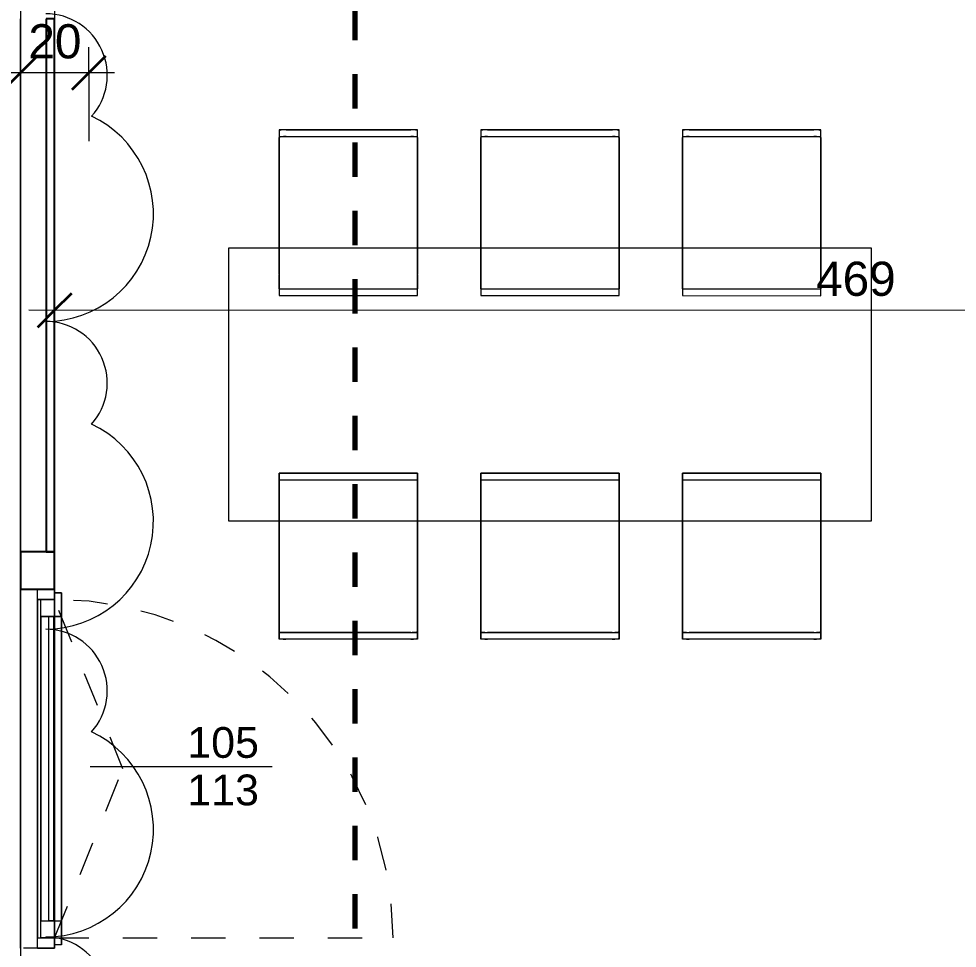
# Model space of a CAD drawing. Header units: metres. Extents: x -67.4 to -27.2, y 43.9 to 89.6.
# Drawn here: x -51.953 to -49.207, y 64.819 to 67.539 of the extents above; entities that cross this region are included whole.
import ezdxf

# ---------------------------------------------------------------- set-up
doc = ezdxf.new("R2010")
doc.units = ezdxf.units.M
doc.linetypes.add('Achse', pattern=[0.009, 0.005, -0.002, 0, -0.002])
doc.linetypes.add('Verdeckt', pattern=[0.003, 0.002, -0.001])
for name, color, linetype, lineweight in [('A-GLAZ-IDEN_', 152, 'Continuous', 9), ('A_Bemassung-50_', 4, 'Continuous', 9), ('A_Bemassung_', 4, 'Continuous', 9), ('A_Decken', 8, 'Continuous', 13), ('A_Fenster', 7, 'Continuous', 13), ('A_Moebel', 6, 'Continuous', 13), ('A_Raeume_', 7, 'Continuous', 5), ('A_Waende', 7, 'Continuous', 13), ('G-ANNO-REVC_', 71, 'Continuous', 9), ('G-ANNO-SYMB_', 111, 'Continuous', 9)]:
    doc.layers.add(name, color=color, linetype=linetype, lineweight=lineweight)
doc.styles.add('Arial_2', font='arial.ttf', dxfattribs={"height": 0.09})
doc.styles.add('Arial_5', font='arial.ttf', dxfattribs={"height": 0.1})
doc.dimstyles.new('WGA-Bemaßung_5', dxfattribs={"dimscale": 0.3048, "dimtxt": 0.102026, "dimasz": 0.328084, "dimexe": 0.246063, "dimexo": 0.0625, "dimgap": 0.04101, "dimtad": 1, "dimdec": 1, "dimlfac": 100, "dimrnd": 0.5, "dimdsep": 46, "dimtxsty": 'Arial_5', "dimblk1": 'OBLIQUE', "dimblk2": 'OBLIQUE', "dimsah": 1, "dimcen": 0.09, "dimdle": 0.246063, "dimazin": 2, "dimtfac": 1, "dimtdec": 4, "dimtix": 1, "dimtmove": 0, "dimatfit": 3, "dimfxl": 0.656168, "dimfxlon": 1, "dimtvp": 1, "dimtolj": 1, "dimtzin": 0, "dimarcsym": 2})

# ---------------------------------------------------------------- blocks, each defined once
blk = doc.blocks.new('Moeb_Esstisch_rechteckig_bear - 188 x 80-5339302-263_PP_03DG_BT2')
at = {"layer": 'A_Moebel', "color": 8}
for p, q in [((-1.4191, 0.7452), (-1.4391, 0.7452)), ((-1.4391, 0.7452), (-1.4391, 0.7423)), ((-1.4191, 0.7452), (-1.4391, 0.7452)), ((-1.4391, 0.7452), (-1.4391, 0.7423)), ((-1.4391, 0.7423), (-1.4391, 0.4)), ((-1.4391, 0.7423), (-1.4391, 0.7225)), ((-1.4391, 0.7423), (-1.4391, 0.6914)), ((-1.4391, 0.7423), (-1.4391, 0.4)), ((-1.4391, 0.7423), (-1.4391, 0.7225)), ((-1.4391, 0.7423), (-1.4391, 0.6914)), ((-1.0541, 0.7452), (-1.4191, 0.7452)), ((-1.4191, 0.7452), (-1.0541, 0.7452)), ((-1.0541, 0.7452), (-1.4191, 0.7452)), ((-1.4191, 0.7452), (-1.0541, 0.7452)), ((-1.0341, 0.7452), (-1.0541, 0.7452)), ((-1.0341, 0.7452), (-1.0541, 0.7452)), ((-1.0341, 0.7423), (-1.0341, 0.7452)), ((-1.0341, 0.7423), (-1.0341, 0.7452)), ((-1.0341, 0.4), (-1.0341, 0.7423)), ((-1.0341, 0.7225), (-1.0341, 0.7423)), ((-1.0341, 0.6914), (-1.0341, 0.7423)), ((-1.0341, 0.4), (-1.0341, 0.7423)), ((-1.0341, 0.7225), (-1.0341, 0.7423)), ((-1.0341, 0.6914), (-1.0341, 0.7423)), ((-0.8291, 0.7452), (-0.8491, 0.7452)), ((-0.8491, 0.7452), (-0.8491, 0.7423)), ((-0.8491, 0.7423), (-0.8491, 0.4)), ((-0.8491, 0.7423), (-0.8491, 0.7225)), ((-0.8491, 0.7423), (-0.8491, 0.6914)), ((-0.4641, 0.7452), (-0.8291, 0.7452)), ((-0.8291, 0.7452), (-0.4641, 0.7452)), ((-0.4441, 0.7452), (-0.4641, 0.7452)), ((-0.4441, 0.7423), (-0.4441, 0.7452)), ((-0.4441, 0.4), (-0.4441, 0.7423)), ((-0.4441, 0.7225), (-0.4441, 0.7423)), ((-0.4441, 0.6914), (-0.4441, 0.7423)), ((-0.2391, 0.7452), (-0.2591, 0.7452)), ((-0.2591, 0.7452), (-0.2591, 0.7423)), ((-0.2391, 0.7452), (-0.2591, 0.7452)), ((-0.2591, 0.7452), (-0.2591, 0.7423)), ((-0.2591, 0.7423), (-0.2591, 0.4)), ((-0.2591, 0.7423), (-0.2591, 0.7225)), ((-0.2591, 0.7423), (-0.2591, 0.6914)), ((-0.2591, 0.7423), (-0.2591, 0.4)), ((-0.2591, 0.7423), (-0.2591, 0.7225)), ((-0.2591, 0.7423), (-0.2591, 0.6914)), ((0.1259, 0.7452), (-0.2391, 0.7452)), ((-0.2391, 0.7452), (0.1259, 0.7452)), ((0.1259, 0.7452), (-0.2391, 0.7452)), ((-0.2391, 0.7452), (0.1259, 0.7452)), ((0.1459, 0.7452), (0.1259, 0.7452)), ((0.1459, 0.7452), (0.1259, 0.7452)), ((0.1459, 0.7423), (0.1459, 0.7452)), ((0.1459, 0.7423), (0.1459, 0.7452)), ((0.1459, 0.4), (0.1459, 0.7423)), ((0.1459, 0.7225), (0.1459, 0.7423)), ((0.1459, 0.6914), (0.1459, 0.7423)), ((0.1459, 0.4), (0.1459, 0.7423)), ((0.1459, 0.7225), (0.1459, 0.7423)), ((0.1459, 0.6914), (0.1459, 0.7423)), ((-1.4391, 0.7255), (-1.4385, 0.7255)), ((-1.4391, 0.7255), (-1.4385, 0.7255)), ((-1.4391, 0.6716), (-1.4391, 0.7225)), ((-1.4391, 0.6716), (-1.4391, 0.7225)), ((-1.4384, 0.7255), (-1.4365, 0.7255)), ((-1.4384, 0.7255), (-1.4365, 0.7255)), ((-1.4364, 0.7255), (-1.4334, 0.7255)), ((-1.4364, 0.7255), (-1.4334, 0.7255)), ((-1.4332, 0.7255), (-1.4291, 0.7255)), ((-1.4332, 0.7255), (-1.4291, 0.7255)), ((-1.4291, 0.7255), (-1.4243, 0.7255)), ((-1.4291, 0.7255), (-1.4243, 0.7255)), ((-1.4242, 0.7255), (-1.4191, 0.7255)), ((-1.4242, 0.7255), (-1.4191, 0.7255)), ((-1.4191, 0.7255), (-1.0541, 0.7255)), ((-1.4191, 0.7255), (-1.0541, 0.7255)), ((-1.4191, 0.7255), (-1.0541, 0.7255)), ((-1.4191, 0.7255), (-1.0541, 0.7255)), ((-1.0541, 0.7255), (-1.0489, 0.7255)), ((-1.0541, 0.7255), (-1.0489, 0.7255)), ((-1.0489, 0.7255), (-1.0442, 0.7255)), ((-1.0489, 0.7255), (-1.0442, 0.7255)), ((-1.0441, 0.7255), (-1.0401, 0.7255)), ((-1.0441, 0.7255), (-1.0401, 0.7255)), ((-1.0399, 0.7255), (-1.037, 0.7255)), ((-1.0399, 0.7255), (-1.037, 0.7255)), ((-1.0367, 0.7255), (-1.035, 0.7255)), ((-1.0367, 0.7255), (-1.035, 0.7255)), ((-1.0347, 0.7255), (-1.0342, 0.7255)), ((-1.0347, 0.7255), (-1.0342, 0.7255)), ((-1.0341, 0.7225), (-1.0341, 0.6716)), ((-1.0341, 0.7225), (-1.0341, 0.6716)), ((-0.8491, 0.7255), (-0.8485, 0.7255)), ((-0.8491, 0.6716), (-0.8491, 0.7225)), ((-0.8484, 0.7255), (-0.8465, 0.7255)), ((-0.8464, 0.7255), (-0.8434, 0.7255)), ((-0.8432, 0.7255), (-0.8391, 0.7255)), ((-0.8391, 0.7255), (-0.8343, 0.7255)), ((-0.8342, 0.7255), (-0.8291, 0.7255)), ((-0.8291, 0.7255), (-0.4641, 0.7255)), ((-0.8291, 0.7255), (-0.4641, 0.7255)), ((-0.4641, 0.7255), (-0.4589, 0.7255)), ((-0.4589, 0.7255), (-0.4542, 0.7255)), ((-0.4541, 0.7255), (-0.4501, 0.7255)), ((-0.4499, 0.7255), (-0.447, 0.7255)), ((-0.4467, 0.7255), (-0.445, 0.7255)), ((-0.4447, 0.7255), (-0.4442, 0.7255)), ((-0.4441, 0.7225), (-0.4441, 0.6716)), ((-0.2591, 0.7255), (-0.2585, 0.7255)), ((-0.2591, 0.7255), (-0.2585, 0.7255)), ((-0.2591, 0.6716), (-0.2591, 0.7225)), ((-0.2591, 0.6716), (-0.2591, 0.7225)), ((-0.2584, 0.7255), (-0.2565, 0.7255)), ((-0.2584, 0.7255), (-0.2565, 0.7255)), ((-0.2564, 0.7255), (-0.2534, 0.7255)), ((-0.2564, 0.7255), (-0.2534, 0.7255)), ((-0.2532, 0.7255), (-0.2491, 0.7255)), ((-0.2532, 0.7255), (-0.2491, 0.7255)), ((-0.2491, 0.7255), (-0.2443, 0.7255)), ((-0.2491, 0.7255), (-0.2443, 0.7255)), ((-0.2442, 0.7255), (-0.2391, 0.7255)), ((-0.2442, 0.7255), (-0.2391, 0.7255)), ((-0.2391, 0.7255), (0.1259, 0.7255)), ((-0.2391, 0.7255), (0.1259, 0.7255)), ((-0.2391, 0.7255), (0.1259, 0.7255)), ((-0.2391, 0.7255), (0.1259, 0.7255)), ((0.1259, 0.7255), (0.1311, 0.7255)), ((0.1259, 0.7255), (0.1311, 0.7255)), ((0.1311, 0.7255), (0.1358, 0.7255)), ((0.1311, 0.7255), (0.1358, 0.7255)), ((0.1359, 0.7255), (0.1399, 0.7255)), ((0.1359, 0.7255), (0.1399, 0.7255)), ((0.1401, 0.7255), (0.143, 0.7255)), ((0.1401, 0.7255), (0.143, 0.7255)), ((0.1433, 0.7255), (0.145, 0.7255)), ((0.1433, 0.7255), (0.145, 0.7255)), ((0.1453, 0.7255), (0.1458, 0.7255)), ((0.1453, 0.7255), (0.1458, 0.7255)), ((0.1459, 0.7225), (0.1459, 0.6716)), ((0.1459, 0.7225), (0.1459, 0.6716)), ((-1.4391, 0.6914), (-1.4391, 0.6868)), ((-1.4391, 0.6914), (-1.4391, 0.6868)), ((-1.4391, 0.6868), (-1.4391, 0.6783)), ((-1.4391, 0.6868), (-1.4391, 0.6783)), ((-1.0341, 0.6868), (-1.0341, 0.6914)), ((-1.0341, 0.6868), (-1.0341, 0.6914)), ((-1.0341, 0.6783), (-1.0341, 0.6868)), ((-1.0341, 0.6783), (-1.0341, 0.6868)), ((-0.8491, 0.6914), (-0.8491, 0.6181)), ((-0.4441, 0.6181), (-0.4441, 0.6914)), ((-0.2591, 0.6914), (-0.2591, 0.6868)), ((-0.2591, 0.6914), (-0.2591, 0.6868)), ((-0.2591, 0.6868), (-0.2591, 0.6783)), ((-0.2591, 0.6868), (-0.2591, 0.6783)), ((0.1459, 0.6868), (0.1459, 0.6914)), ((0.1459, 0.6868), (0.1459, 0.6914)), ((0.1459, 0.6783), (0.1459, 0.6868)), ((0.1459, 0.6783), (0.1459, 0.6868)), ((-1.4391, 0.6783), (-1.4391, 0.6663)), ((-1.4391, 0.6783), (-1.4391, 0.6663)), ((-1.4391, 0.6193), (-1.4391, 0.6716)), ((-1.4391, 0.6193), (-1.4391, 0.6716)), ((-1.4391, 0.6663), (-1.4391, 0.6517)), ((-1.4391, 0.6663), (-1.4391, 0.6517)), ((-1.0341, 0.6663), (-1.0341, 0.6783)), ((-1.0341, 0.6663), (-1.0341, 0.6783)), ((-1.0341, 0.6716), (-1.0341, 0.6193)), ((-1.0341, 0.6716), (-1.0341, 0.6193)), ((-1.0341, 0.6517), (-1.0341, 0.6663)), ((-1.0341, 0.6517), (-1.0341, 0.6663)), ((-0.8491, 0.6193), (-0.8491, 0.6716)), ((-0.4441, 0.6716), (-0.4441, 0.6193)), ((-0.2591, 0.6783), (-0.2591, 0.6663)), ((-0.2591, 0.6783), (-0.2591, 0.6663)), ((-0.2591, 0.6193), (-0.2591, 0.6716)), ((-0.2591, 0.6193), (-0.2591, 0.6716)), ((-0.2591, 0.6663), (-0.2591, 0.6517)), ((-0.2591, 0.6663), (-0.2591, 0.6517)), ((0.1459, 0.6663), (0.1459, 0.6783)), ((0.1459, 0.6663), (0.1459, 0.6783)), ((0.1459, 0.6716), (0.1459, 0.6193)), ((0.1459, 0.6716), (0.1459, 0.6193)), ((0.1459, 0.6517), (0.1459, 0.6663)), ((0.1459, 0.6517), (0.1459, 0.6663)), ((-1.4391, 0.6517), (-1.4391, 0.6353)), ((-1.4391, 0.6517), (-1.4391, 0.6353)), ((-1.4391, 0.6353), (-1.4391, 0.6181)), ((-1.4391, 0.6353), (-1.4391, 0.6181)), ((-1.0341, 0.6353), (-1.0341, 0.6517)), ((-1.0341, 0.6353), (-1.0341, 0.6517)), ((-1.0341, 0.6181), (-1.0341, 0.6353)), ((-1.0341, 0.6181), (-1.0341, 0.6353)), ((-0.2591, 0.6517), (-0.2591, 0.6353)), ((-0.2591, 0.6517), (-0.2591, 0.6353)), ((-0.2591, 0.6353), (-0.2591, 0.6181)), ((-0.2591, 0.6353), (-0.2591, 0.6181)), ((0.1459, 0.6353), (0.1459, 0.6517)), ((0.1459, 0.6353), (0.1459, 0.6517)), ((0.1459, 0.6181), (0.1459, 0.6353)), ((0.1459, 0.6181), (0.1459, 0.6353)), ((-1.4391, 0.4), (-1.4391, 0.6193)), ((-1.4391, 0.4), (-1.4391, 0.6193)), ((-1.4391, 0.6181), (-1.4391, 0.4)), ((-1.4391, 0.6181), (-1.4391, 0.4)), ((-1.0341, 0.6193), (-1.0341, 0.4)), ((-1.0341, 0.6193), (-1.0341, 0.4)), ((-1.0341, 0.4), (-1.0341, 0.6181)), ((-1.0341, 0.4), (-1.0341, 0.6181)), ((-0.8491, 0.4), (-0.8491, 0.6193)), ((-0.8491, 0.6181), (-0.8491, 0.4)), ((-0.4441, 0.6193), (-0.4441, 0.4)), ((-0.4441, 0.4), (-0.4441, 0.6181)), ((-0.2591, 0.4), (-0.2591, 0.6193)), ((-0.2591, 0.4), (-0.2591, 0.6193)), ((-0.2591, 0.6181), (-0.2591, 0.4)), ((-0.2591, 0.6181), (-0.2591, 0.4)), ((0.1459, 0.6193), (0.1459, 0.4)), ((0.1459, 0.6193), (0.1459, 0.4)), ((0.1459, 0.4), (0.1459, 0.6181)), ((0.1459, 0.4), (0.1459, 0.6181)), ((-1.5866, 0.4), (0.2934, 0.4)), ((-1.5866, -0.4), (-1.5866, 0.4)), ((-1.5866, 0.4), (0.2934, 0.4)), ((-1.5866, -0.4), (-1.5866, 0.4)), ((-1.4391, 0.4), (-1.4391, 0.2599)), ((-1.4391, 0.4), (-1.4391, 0.3221)), ((-1.4391, 0.3232), (-1.4391, 0.4)), ((-1.4391, 0.4), (-1.4391, 0.2599)), ((-1.4391, 0.4), (-1.4391, 0.3221)), ((-1.4391, 0.3232), (-1.4391, 0.4)), ((-1.0341, 0.2599), (-1.0341, 0.4)), ((-1.0341, 0.4), (-1.0341, 0.3232)), ((-1.0341, 0.3221), (-1.0341, 0.4)), ((-1.0341, 0.2599), (-1.0341, 0.4)), ((-1.0341, 0.4), (-1.0341, 0.3232)), ((-1.0341, 0.3221), (-1.0341, 0.4)), ((-0.8491, 0.4), (-0.8491, 0.2599)), ((-0.8491, 0.4), (-0.8491, 0.3221)), ((-0.8491, 0.3232), (-0.8491, 0.4)), ((-0.4441, 0.2599), (-0.4441, 0.4)), ((-0.4441, 0.4), (-0.4441, 0.3232)), ((-0.4441, 0.3221), (-0.4441, 0.4)), ((-0.2591, 0.4), (-0.2591, 0.2599)), ((-0.2591, 0.4), (-0.2591, 0.3221)), ((-0.2591, 0.3232), (-0.2591, 0.4)), ((-0.2591, 0.4), (-0.2591, 0.2599)), ((-0.2591, 0.4), (-0.2591, 0.3221)), ((-0.2591, 0.3232), (-0.2591, 0.4)), ((0.1459, 0.2599), (0.1459, 0.4)), ((0.1459, 0.4), (0.1459, 0.3232)), ((0.1459, 0.3221), (0.1459, 0.4)), ((0.1459, 0.2599), (0.1459, 0.4)), ((0.1459, 0.4), (0.1459, 0.3232)), ((0.1459, 0.3221), (0.1459, 0.4)), ((0.2934, 0.4), (0.2934, -0.4)), ((0.2934, 0.4), (0.2934, -0.4)), ((-1.4391, 0.3232), (-1.4391, 0.3076)), ((-1.4391, 0.3232), (-1.4391, 0.3076)), ((-1.4391, 0.3117), (-1.4391, 0.3221)), ((-1.4391, 0.3117), (-1.4391, 0.3221)), ((-1.4391, 0.3018), (-1.4391, 0.3117)), ((-1.4391, 0.2932), (-1.4391, 0.3117)), ((-1.4391, 0.3076), (-1.4391, 0.2928)), ((-1.4391, 0.3076), (-1.4391, 0.2928)), ((-1.0341, 0.3076), (-1.0341, 0.3232)), ((-1.0341, 0.3076), (-1.0341, 0.3232)), ((-1.0341, 0.3221), (-1.0341, 0.3117)), ((-1.0341, 0.3221), (-1.0341, 0.3117)), ((-1.0341, 0.3117), (-1.0341, 0.3018)), ((-1.0341, 0.3117), (-1.0341, 0.2932)), ((-1.0341, 0.2928), (-1.0341, 0.3076)), ((-1.0341, 0.2928), (-1.0341, 0.3076)), ((-0.8491, 0.3232), (-0.8491, 0.3076)), ((-0.8491, 0.3018), (-0.8491, 0.3221)), ((-0.8491, 0.3076), (-0.8491, 0.2928)), ((-0.4441, 0.3076), (-0.4441, 0.3232)), ((-0.4441, 0.3221), (-0.4441, 0.3117)), ((-0.4441, 0.3117), (-0.4441, 0.2932)), ((-0.4441, 0.2928), (-0.4441, 0.3076)), ((-0.2591, 0.3232), (-0.2591, 0.3076)), ((-0.2591, 0.3232), (-0.2591, 0.3076)), ((-0.2591, 0.2932), (-0.2591, 0.3221)), ((-0.2591, 0.2932), (-0.2591, 0.3221)), ((-0.2591, 0.3076), (-0.2591, 0.2928)), ((-0.2591, 0.3076), (-0.2591, 0.2928)), ((0.1459, 0.3076), (0.1459, 0.3232)), ((0.1459, 0.3076), (0.1459, 0.3232)), ((0.1459, 0.3221), (0.1459, 0.3117)), ((0.1459, 0.3221), (0.1459, 0.2932)), ((0.1459, 0.3117), (0.1459, 0.2932)), ((0.1459, 0.2928), (0.1459, 0.3076)), ((0.1459, 0.2928), (0.1459, 0.3076)), ((-1.4391, 0.2932), (-1.4391, 0.3018)), ((-1.4391, 0.2863), (-1.4391, 0.2928)), ((-1.4391, 0.2928), (-1.4391, 0.2799)), ((-1.4391, 0.2798), (-1.4391, 0.2928)), ((-1.4391, 0.2928), (-1.4391, 0.2799)), ((-1.4391, 0.2818), (-1.4391, 0.2863)), ((-1.4391, 0.2798), (-1.4391, 0.2818)), ((-1.4391, 0.2799), (-1.4391, 0.2696)), ((-1.4391, 0.2799), (-1.4391, 0.2696)), ((-1.4391, 0.2798), (-1.4391, 0.2599)), ((-1.4391, 0.2798), (-1.0341, 0.2798)), ((-1.4391, 0.2798), (-1.4391, 0.2599)), ((-1.4391, 0.2798), (-1.0341, 0.2798)), ((-1.0341, 0.3018), (-1.0341, 0.2932)), ((-1.0341, 0.2799), (-1.0341, 0.2928)), ((-1.0341, 0.2928), (-1.0341, 0.2863)), ((-1.0341, 0.2799), (-1.0341, 0.2928)), ((-1.0341, 0.2928), (-1.0341, 0.2863)), ((-1.0341, 0.2863), (-1.0341, 0.2818)), ((-1.0341, 0.2863), (-1.0341, 0.2818)), ((-1.0341, 0.2818), (-1.0341, 0.2798)), ((-1.0341, 0.2818), (-1.0341, 0.2798)), ((-1.0341, 0.2696), (-1.0341, 0.2799)), ((-1.0341, 0.2696), (-1.0341, 0.2799)), ((-1.0341, 0.2599), (-1.0341, 0.2798)), ((-1.0341, 0.2599), (-1.0341, 0.2798)), ((-0.8491, 0.2932), (-0.8491, 0.3018)), ((-0.8491, 0.2863), (-0.8491, 0.2928)), ((-0.8491, 0.2928), (-0.8491, 0.2799)), ((-0.8491, 0.2798), (-0.8491, 0.2863)), ((-0.8491, 0.2799), (-0.8491, 0.2696)), ((-0.8491, 0.2798), (-0.8491, 0.2599)), ((-0.8491, 0.2798), (-0.4441, 0.2798)), ((-0.4441, 0.2799), (-0.4441, 0.2928)), ((-0.4441, 0.2928), (-0.4441, 0.2818)), ((-0.4441, 0.2818), (-0.4441, 0.2798)), ((-0.4441, 0.2696), (-0.4441, 0.2799)), ((-0.4441, 0.2599), (-0.4441, 0.2798)), ((-0.2591, 0.2818), (-0.2591, 0.2928)), ((-0.2591, 0.2928), (-0.2591, 0.2799)), ((-0.2591, 0.2863), (-0.2591, 0.2928)), ((-0.2591, 0.2928), (-0.2591, 0.2799)), ((-0.2591, 0.2818), (-0.2591, 0.2863)), ((-0.2591, 0.2798), (-0.2591, 0.2818)), ((-0.2591, 0.2798), (-0.2591, 0.2818)), ((-0.2591, 0.2799), (-0.2591, 0.2696)), ((-0.2591, 0.2799), (-0.2591, 0.2696)), ((-0.2591, 0.2798), (-0.2591, 0.2599)), ((-0.2591, 0.2798), (0.1459, 0.2798)), ((-0.2591, 0.2798), (-0.2591, 0.2599)), ((-0.2591, 0.2798), (0.1459, 0.2798)), ((0.1459, 0.2799), (0.1459, 0.2928)), ((0.1459, 0.2928), (0.1459, 0.2818)), ((0.1459, 0.2799), (0.1459, 0.2928)), ((0.1459, 0.2928), (0.1459, 0.2798)), ((0.1459, 0.2818), (0.1459, 0.2798)), ((0.1459, 0.2696), (0.1459, 0.2799)), ((0.1459, 0.2696), (0.1459, 0.2799)), ((0.1459, 0.2599), (0.1459, 0.2798)), ((0.1459, 0.2599), (0.1459, 0.2798)), ((-1.4391, 0.2696), (-1.4391, 0.2628)), ((-1.4391, 0.2696), (-1.4391, 0.2628)), ((-1.4391, 0.2628), (-1.4391, 0.2599)), ((-1.4391, 0.2628), (-1.4391, 0.2599)), ((-1.4391, 0.2599), (-1.0341, 0.2599)), ((-1.4391, 0.2599), (-1.0341, 0.2599)), ((-1.4391, 0.2599), (-1.0341, 0.2599)), ((-1.4391, 0.2599), (-1.0341, 0.2599)), ((-1.0341, 0.2628), (-1.0341, 0.2696)), ((-1.0341, 0.2628), (-1.0341, 0.2696)), ((-1.0341, 0.2599), (-1.0341, 0.2628)), ((-1.0341, 0.2599), (-1.0341, 0.2628)), ((-0.8491, 0.2696), (-0.8491, 0.2628)), ((-0.8491, 0.2628), (-0.8491, 0.2599)), ((-0.8491, 0.2599), (-0.4441, 0.2599)), ((-0.8491, 0.2599), (-0.4441, 0.2599)), ((-0.4441, 0.2628), (-0.4441, 0.2696)), ((-0.4441, 0.2599), (-0.4441, 0.2628)), ((-0.2591, 0.2696), (-0.2591, 0.2628)), ((-0.2591, 0.2696), (-0.2591, 0.2628)), ((-0.2591, 0.2628), (-0.2591, 0.2599)), ((-0.2591, 0.2628), (-0.2591, 0.2599)), ((-0.2591, 0.2599), (0.1459, 0.2599)), ((-0.2591, 0.2599), (0.1459, 0.2599)), ((-0.2591, 0.2599), (0.1459, 0.2599)), ((-0.2591, 0.2599), (0.1459, 0.2599)), ((0.1459, 0.2628), (0.1459, 0.2696)), ((0.1459, 0.2628), (0.1459, 0.2696)), ((0.1459, 0.2599), (0.1459, 0.2628)), ((0.1459, 0.2599), (0.1459, 0.2628)), ((-1.4391, -0.2599), (-1.0341, -0.2599)), ((-1.4391, -0.4), (-1.4391, -0.2599)), ((-1.4391, -0.2599), (-1.4391, -0.2628)), ((-1.4391, -0.2599), (-1.4391, -0.2798)), ((-1.0341, -0.2599), (-1.4391, -0.2599)), ((-1.4391, -0.2628), (-1.4391, -0.2696)), ((-1.4391, -0.2696), (-1.4391, -0.2799)), ((-1.0341, -0.2599), (-1.0341, -0.4)), ((-1.0341, -0.2798), (-1.0341, -0.2599)), ((-1.0341, -0.2628), (-1.0341, -0.2599)), ((-1.0341, -0.2696), (-1.0341, -0.2628)), ((-1.0341, -0.2799), (-1.0341, -0.2696)), ((-0.8491, -0.2599), (-0.4441, -0.2599)), ((-0.8491, -0.4), (-0.8491, -0.2599)), ((-0.8491, -0.2599), (-0.8491, -0.2628)), ((-0.8491, -0.2599), (-0.8491, -0.2798)), ((-0.4441, -0.2599), (-0.8491, -0.2599)), ((-0.8491, -0.2628), (-0.8491, -0.2696)), ((-0.8491, -0.2696), (-0.8491, -0.2799)), ((-0.4441, -0.2599), (-0.4441, -0.4)), ((-0.4441, -0.2798), (-0.4441, -0.2599)), ((-0.4441, -0.2628), (-0.4441, -0.2599)), ((-0.4441, -0.2696), (-0.4441, -0.2628)), ((-0.4441, -0.2799), (-0.4441, -0.2696)), ((-0.2591, -0.2599), (0.1459, -0.2599)), ((-0.2591, -0.4), (-0.2591, -0.2599)), ((-0.2591, -0.2599), (-0.2591, -0.2628)), ((-0.2591, -0.2599), (-0.2591, -0.2798)), ((0.1459, -0.2599), (-0.2591, -0.2599)), ((-0.2591, -0.2628), (-0.2591, -0.2696)), ((-0.2591, -0.2696), (-0.2591, -0.2799)), ((0.1459, -0.2599), (0.1459, -0.4)), ((0.1459, -0.2798), (0.1459, -0.2599)), ((0.1459, -0.2628), (0.1459, -0.2599)), ((0.1459, -0.2696), (0.1459, -0.2628)), ((0.1459, -0.2799), (0.1459, -0.2696)), ((-1.4391, -0.2818), (-1.4391, -0.2798)), ((-1.0341, -0.2798), (-1.4391, -0.2798)), ((-1.4391, -0.2799), (-1.4391, -0.2928)), ((-1.4391, -0.2863), (-1.4391, -0.2818)), ((-1.4391, -0.2928), (-1.4391, -0.2863)), ((-1.4391, -0.2928), (-1.4391, -0.3076)), ((-1.4391, -0.3018), (-1.4391, -0.2932)), ((-1.4391, -0.3117), (-1.4391, -0.3018)), ((-1.0341, -0.2798), (-1.0341, -0.2818)), ((-1.0341, -0.2928), (-1.0341, -0.2799)), ((-1.0341, -0.2818), (-1.0341, -0.2863)), ((-1.0341, -0.2863), (-1.0341, -0.2928)), ((-1.0341, -0.3076), (-1.0341, -0.2928)), ((-1.0341, -0.2932), (-1.0341, -0.3018)), ((-1.0341, -0.3018), (-1.0341, -0.3117)), ((-0.8491, -0.2818), (-0.8491, -0.2798)), ((-0.4441, -0.2798), (-0.8491, -0.2798)), ((-0.8491, -0.2799), (-0.8491, -0.2928)), ((-0.8491, -0.2863), (-0.8491, -0.2818)), ((-0.8491, -0.2928), (-0.8491, -0.2863)), ((-0.8491, -0.2928), (-0.8491, -0.3076)), ((-0.8491, -0.3018), (-0.8491, -0.2932)), ((-0.8491, -0.3117), (-0.8491, -0.3018)), ((-0.4441, -0.2798), (-0.4441, -0.2818)), ((-0.4441, -0.2928), (-0.4441, -0.2799)), ((-0.4441, -0.2818), (-0.4441, -0.2863)), ((-0.4441, -0.2863), (-0.4441, -0.2928)), ((-0.4441, -0.3076), (-0.4441, -0.2928)), ((-0.4441, -0.2932), (-0.4441, -0.3018)), ((-0.4441, -0.3018), (-0.4441, -0.3117)), ((-0.2591, -0.2818), (-0.2591, -0.2798)), ((0.1459, -0.2798), (-0.2591, -0.2798)), ((-0.2591, -0.2799), (-0.2591, -0.2928)), ((-0.2591, -0.2863), (-0.2591, -0.2818)), ((-0.2591, -0.2928), (-0.2591, -0.2863)), ((-0.2591, -0.2928), (-0.2591, -0.3076)), ((-0.2591, -0.3018), (-0.2591, -0.2932)), ((-0.2591, -0.3117), (-0.2591, -0.3018)), ((0.1459, -0.2798), (0.1459, -0.2818)), ((0.1459, -0.2928), (0.1459, -0.2799)), ((0.1459, -0.2818), (0.1459, -0.2863)), ((0.1459, -0.2863), (0.1459, -0.2928)), ((0.1459, -0.3076), (0.1459, -0.2928)), ((0.1459, -0.2932), (0.1459, -0.3018)), ((0.1459, -0.3018), (0.1459, -0.3117)), ((-1.4391, -0.3076), (-1.4391, -0.3232)), ((-1.4391, -0.3221), (-1.4391, -0.3117)), ((-1.4391, -0.3221), (-1.4391, -0.4)), ((-1.4391, -0.4), (-1.4391, -0.3232)), ((-1.0341, -0.3232), (-1.0341, -0.3076)), ((-1.0341, -0.3117), (-1.0341, -0.3221)), ((-1.0341, -0.4), (-1.0341, -0.3221)), ((-1.0341, -0.3232), (-1.0341, -0.4)), ((-0.8491, -0.3076), (-0.8491, -0.3232)), ((-0.8491, -0.3221), (-0.8491, -0.3117)), ((-0.8491, -0.3221), (-0.8491, -0.4)), ((-0.8491, -0.4), (-0.8491, -0.3232)), ((-0.4441, -0.3232), (-0.4441, -0.3076)), ((-0.4441, -0.3117), (-0.4441, -0.3221)), ((-0.4441, -0.4), (-0.4441, -0.3221)), ((-0.4441, -0.3232), (-0.4441, -0.4)), ((-0.2591, -0.3076), (-0.2591, -0.3232)), ((-0.2591, -0.3221), (-0.2591, -0.3117)), ((-0.2591, -0.3221), (-0.2591, -0.4)), ((-0.2591, -0.4), (-0.2591, -0.3232)), ((0.1459, -0.3232), (0.1459, -0.3076)), ((0.1459, -0.3117), (0.1459, -0.3221)), ((0.1459, -0.4), (0.1459, -0.3221)), ((0.1459, -0.3232), (0.1459, -0.4)), ((0.2934, -0.4), (-1.5866, -0.4)), ((0.2934, -0.4), (-1.5866, -0.4)), ((-1.4391, -0.7423), (-1.4391, -0.4)), ((-1.4391, -0.6193), (-1.4391, -0.4)), ((-1.4391, -0.4), (-1.4391, -0.6181)), ((-1.0341, -0.4), (-1.0341, -0.7423)), ((-1.0341, -0.6181), (-1.0341, -0.4)), ((-1.0341, -0.4), (-1.0341, -0.6193)), ((-0.8491, -0.7423), (-0.8491, -0.4)), ((-0.8491, -0.6193), (-0.8491, -0.4)), ((-0.8491, -0.4), (-0.8491, -0.6181)), ((-0.4441, -0.4), (-0.4441, -0.7423)), ((-0.4441, -0.6181), (-0.4441, -0.4)), ((-0.4441, -0.4), (-0.4441, -0.6193)), ((-0.2591, -0.7423), (-0.2591, -0.4)), ((-0.2591, -0.6193), (-0.2591, -0.4)), ((-0.2591, -0.4), (-0.2591, -0.6181)), ((0.1459, -0.4), (0.1459, -0.7423)), ((0.1459, -0.6181), (0.1459, -0.4)), ((0.1459, -0.4), (0.1459, -0.6193)), ((-1.4391, -0.6181), (-1.4391, -0.6914)), ((-1.4391, -0.6716), (-1.4391, -0.6193)), ((-1.0341, -0.6914), (-1.0341, -0.6181)), ((-1.0341, -0.6193), (-1.0341, -0.6716)), ((-0.8491, -0.6181), (-0.8491, -0.6914)), ((-0.8491, -0.6716), (-0.8491, -0.6193)), ((-0.4441, -0.6914), (-0.4441, -0.6181)), ((-0.4441, -0.6193), (-0.4441, -0.6716)), ((-0.2591, -0.6181), (-0.2591, -0.6914)), ((-0.2591, -0.6716), (-0.2591, -0.6193)), ((0.1459, -0.6914), (0.1459, -0.6181)), ((0.1459, -0.6193), (0.1459, -0.6716)), ((-1.4391, -0.7225), (-1.4391, -0.6716)), ((-1.0341, -0.6716), (-1.0341, -0.7225)), ((-0.8491, -0.7225), (-0.8491, -0.6716)), ((-0.4441, -0.6716), (-0.4441, -0.7225)), ((-0.2591, -0.7225), (-0.2591, -0.6716)), ((0.1459, -0.6716), (0.1459, -0.7225)), ((-1.4391, -0.6914), (-1.4391, -0.7423)), ((-1.0341, -0.7423), (-1.0341, -0.6914)), ((-0.8491, -0.6914), (-0.8491, -0.7423)), ((-0.4441, -0.7423), (-0.4441, -0.6914)), ((-0.2591, -0.6914), (-0.2591, -0.7423)), ((0.1459, -0.7423), (0.1459, -0.6914)), ((-1.4391, -0.7225), (-1.4391, -0.7423)), ((-1.4391, -0.7255), (-1.4385, -0.7255)), ((-1.4384, -0.7255), (-1.4365, -0.7255)), ((-1.4364, -0.7255), (-1.4334, -0.7255)), ((-1.4332, -0.7255), (-1.4291, -0.7255)), ((-1.4291, -0.7255), (-1.4243, -0.7255)), ((-1.4242, -0.7255), (-1.4191, -0.7255)), ((-1.4191, -0.7255), (-1.0541, -0.7255)), ((-1.0541, -0.7255), (-1.4191, -0.7255)), ((-1.0541, -0.7255), (-1.0489, -0.7255)), ((-1.0489, -0.7255), (-1.0442, -0.7255)), ((-1.0441, -0.7255), (-1.0401, -0.7255)), ((-1.0399, -0.7255), (-1.037, -0.7255)), ((-1.0367, -0.7255), (-1.035, -0.7255)), ((-1.0347, -0.7255), (-1.0342, -0.7255)), ((-1.0341, -0.7423), (-1.0341, -0.7225)), ((-0.8491, -0.7225), (-0.8491, -0.7423)), ((-0.8491, -0.7255), (-0.8485, -0.7255)), ((-0.8484, -0.7255), (-0.8465, -0.7255)), ((-0.8464, -0.7255), (-0.8434, -0.7255)), ((-0.8432, -0.7255), (-0.8391, -0.7255)), ((-0.8391, -0.7255), (-0.8343, -0.7255)), ((-0.8342, -0.7255), (-0.8291, -0.7255)), ((-0.8291, -0.7255), (-0.4641, -0.7255)), ((-0.4641, -0.7255), (-0.8291, -0.7255)), ((-0.4641, -0.7255), (-0.4589, -0.7255)), ((-0.4589, -0.7255), (-0.4542, -0.7255)), ((-0.4541, -0.7255), (-0.4501, -0.7255)), ((-0.4499, -0.7255), (-0.447, -0.7255)), ((-0.4467, -0.7255), (-0.445, -0.7255)), ((-0.4447, -0.7255), (-0.4442, -0.7255)), ((-0.4441, -0.7423), (-0.4441, -0.7225)), ((-0.2591, -0.7225), (-0.2591, -0.7423)), ((-0.2591, -0.7255), (-0.2585, -0.7255)), ((-0.2584, -0.7255), (-0.2565, -0.7255)), ((-0.2564, -0.7255), (-0.2534, -0.7255)), ((-0.2532, -0.7255), (-0.2491, -0.7255)), ((-0.2491, -0.7255), (-0.2443, -0.7255)), ((-0.2442, -0.7255), (-0.2391, -0.7255)), ((-0.2391, -0.7255), (0.1259, -0.7255)), ((0.1259, -0.7255), (-0.2391, -0.7255)), ((0.1259, -0.7255), (0.1311, -0.7255)), ((0.1311, -0.7255), (0.1358, -0.7255)), ((0.1359, -0.7255), (0.1399, -0.7255)), ((0.1401, -0.7255), (0.143, -0.7255)), ((0.1433, -0.7255), (0.145, -0.7255)), ((0.1453, -0.7255), (0.1458, -0.7255)), ((0.1459, -0.7423), (0.1459, -0.7225)), ((-1.4391, -0.7452), (-1.4391, -0.7423)), ((-1.4191, -0.7452), (-1.4391, -0.7452)), ((-1.0541, -0.7452), (-1.4191, -0.7452)), ((-1.0541, -0.7452), (-1.4191, -0.7452)), ((-1.0341, -0.7452), (-1.0541, -0.7452)), ((-1.0341, -0.7423), (-1.0341, -0.7452)), ((-0.8491, -0.7452), (-0.8491, -0.7423)), ((-0.8291, -0.7452), (-0.8491, -0.7452)), ((-0.4641, -0.7452), (-0.8291, -0.7452)), ((-0.4641, -0.7452), (-0.8291, -0.7452)), ((-0.4441, -0.7452), (-0.4641, -0.7452)), ((-0.4441, -0.7423), (-0.4441, -0.7452)), ((-0.2591, -0.7452), (-0.2591, -0.7423)), ((-0.2391, -0.7452), (-0.2591, -0.7452)), ((0.1259, -0.7452), (-0.2391, -0.7452)), ((0.1259, -0.7452), (-0.2391, -0.7452)), ((0.1459, -0.7452), (0.1259, -0.7452)), ((0.1459, -0.7423), (0.1459, -0.7452))]:
    blk.add_line(p, q, dxfattribs=at)
for centre, major_axis, start_param, end_param in [((-1.4191, 0.7423), (-0.02, 0), 4.712389, 6.283185), ((-1.4191, 0.7423), (-0.02, 0), 4.712389, 6.283185), ((-1.0541, 0.7423), (-0.02, 0), 3.141593, 4.712389), ((-1.0541, 0.7423), (-0.02, 0), 3.141593, 4.712389), ((-0.8291, 0.7423), (-0.02, 0), 4.712389, 6.283185), ((-0.4641, 0.7423), (-0.02, 0), 3.141593, 4.712389), ((-0.2391, 0.7423), (-0.02, 0), 4.712389, 6.283185), ((-0.2391, 0.7423), (-0.02, 0), 4.712389, 6.283185), ((0.1259, 0.7423), (-0.02, 0), 3.141593, 4.712389), ((0.1259, 0.7423), (-0.02, 0), 3.141593, 4.712389), ((-1.4191, 0.7225), (-0.02, 0), 4.712389, 6.283185), ((-1.4191, 0.7225), (-0.02, 0), 4.712389, 6.283185), ((-1.0541, 0.7225), (0.02, 0), 0, 1.570796), ((-1.0541, 0.7225), (0.02, 0), 0, 1.570796), ((-0.8291, 0.7225), (-0.02, 0), 4.712389, 6.283185), ((-0.4641, 0.7225), (-0.02, 0), 3.141593, 4.712389), ((-0.2391, 0.7225), (-0.02, 0), 4.712389, 6.283185), ((-0.2391, 0.7225), (-0.02, 0), 4.712389, 6.283185), ((0.1259, 0.7225), (0.02, 0), 0, 1.570796), ((0.1259, 0.7225), (0.02, 0), 0, 1.570796), ((-1.4191, -0.7225), (0.02, 0), 3.141593, 4.712389), ((-1.0541, -0.7225), (-0.02, 0), 1.570796, 3.141593), ((-0.8291, -0.7225), (0.02, 0), 3.141593, 4.712389), ((-0.4641, -0.7225), (-0.02, 0), 1.570796, 3.141593), ((-0.2391, -0.7225), (0.02, 0), 3.141593, 4.712389), ((0.1259, -0.7225), (0.02, 0), 4.712389, 6.283185), ((-1.4191, -0.7423), (0.02, 0), 3.141593, 4.712389), ((-1.0541, -0.7423), (0.02, 0), 4.712389, 6.283185), ((-0.8291, -0.7423), (0.02, 0), 3.141593, 4.712389), ((-0.4641, -0.7423), (0.02, 0), 4.712389, 6.283185), ((-0.2391, -0.7423), (0.02, 0), 3.141593, 4.712389), ((0.1259, -0.7423), (0.02, 0), 4.712389, 6.283185)]:
    blk.add_ellipse(centre, major_axis=major_axis, ratio=0.147809, start_param=start_param, end_param=end_param, dxfattribs=at)
blk = doc.blocks.new('Systemelement - FaEl_GLA_0025_Versatz013_PfostenRiegel-11539449-263_PP_03DG_BT2')
at = {"layer": 'A_Fenster', "lineweight": 25}
for p, q in [((0.7798, 0.025), (-0.7798, 0.025)), ((-0.7798, 0.025), (-0.7798, 0)), ((-0.7798, 0), (0.7798, 0)), ((0.7798, 0), (0.7798, 0.025))]:
    blk.add_line(p, q, dxfattribs=at)
blk = doc.blocks.new('Pfosten rechteckig - 0080x0100_PfostenRiegel-11539446-263_PP_03DG_BT2')
at = {"layer": 'A_Fenster', "lineweight": 5}
blk.add_line((-51.9485, 68.8893), (-51.9485, 70.4489), dxfattribs=at)
blk = doc.blocks.new('Fens_1 Flügel_Fassade - DK - 3758510-11203762-263_PP_03DG_BT2')
at = {"layer": 'A_Fenster'}
for p, q in [((-0.5252, -0.025), (-0.5252, 0.025)), ((-0.5252, 0.025), (-0.5252, -0.025)), ((-0.5252, 0.025), (0.5252, 0.025)), ((-0.5252, 0.025), (-0.4952, 0.025)), ((-0.4952, 0.025), (-0.4952, 0.015)), ((0.4952, 0.025), (-0.4952, 0.025)), ((0.4952, 0.025), (-0.4952, 0.025)), ((-0.4952, 0.025), (0.4952, 0.025)), ((-0.4952, 0.025), (-0.4952, -0.025)), ((-0.4952, 0.015), (-0.4952, -0.025)), ((-0.4952, -0.025), (-0.4952, 0.015)), ((-0.4952, 0.015), (-0.4452, 0.015)), ((-0.4952, 0.015), (0.4952, 0.015)), ((-0.4952, -0.025), (-0.4952, 0.015)), ((-0.4452, 0.015), (0.4452, 0.015)), ((-0.4452, 0.015), (0.4452, 0.015)), ((-0.4452, 0.015), (-0.4452, -0.008)), ((-0.4452, 0.015), (-0.4452, -0.025)), ((0.4452, 0.015), (-0.4452, 0.015)), ((0.4452, 0.015), (0.4952, 0.015)), ((0.4452, 0.015), (0.4452, -0.008)), ((0.4452, -0.025), (0.4452, 0.015)), ((0.4952, -0.025), (0.4952, 0.025)), ((0.4952, 0.025), (0.4952, 0.015)), ((0.4952, 0.025), (0.5252, 0.025)), ((0.4952, 0.015), (0.4952, -0.025)), ((0.4952, -0.025), (0.4952, 0.015)), ((0.4952, 0.015), (0.4952, -0.025)), ((0.5252, 0.025), (0.5252, -0.025)), ((0.5252, 0.025), (0.5252, -0.025)), ((-0.5252, -0.025), (-0.5152, -0.025)), ((0.5252, -0.025), (-0.5252, -0.025)), ((-0.5152, -0.025), (-0.4952, -0.025)), ((-0.4952, -0.025), (-0.5152, -0.025)), ((-0.5152, -0.025), (0.5152, -0.025)), ((-0.5152, -0.045), (-0.5152, -0.025)), ((-0.5152, -0.045), (-0.5152, -0.025)), ((-0.4952, -0.025), (-0.4452, -0.025)), ((-0.4952, -0.025), (0.4952, -0.025)), ((-0.4452, -0.025), (-0.4952, -0.025)), ((-0.4452, -0.025), (-0.4952, -0.025)), ((-0.4952, -0.025), (-0.4452, -0.025)), ((0.4952, -0.025), (-0.4952, -0.025)), ((-0.4452, -0.008), (-0.4452, -0.022)), ((-0.4452, -0.022), (-0.4452, -0.008)), ((-0.4452, -0.008), (0.4452, -0.008)), ((-0.4452, -0.008), (0.4452, -0.008)), ((-0.4452, -0.022), (-0.4452, -0.008)), ((-0.4452, -0.022), (-0.4452, -0.025)), ((0.4452, -0.022), (-0.4452, -0.022)), ((0.4452, -0.022), (-0.4452, -0.022)), ((-0.4452, -0.025), (0.4452, -0.025)), ((0.4452, -0.025), (-0.4452, -0.025)), ((0.4452, -0.025), (-0.4452, -0.025)), ((-0.4452, -0.025), (0.4452, -0.025)), ((-0.4452, -0.025), (-0.4452, -0.045)), ((-0.4452, -0.025), (-0.4452, -0.045)), ((0.4452, -0.008), (0.4452, -0.022)), ((0.4452, -0.008), (0.4452, -0.022)), ((0.4452, -0.008), (0.4452, -0.022)), ((0.4452, -0.022), (0.4452, -0.025)), ((0.4452, -0.025), (0.4952, -0.025)), ((0.4952, -0.025), (0.4452, -0.025)), ((0.4952, -0.025), (0.4452, -0.025)), ((0.4452, -0.025), (0.4952, -0.025)), ((0.4452, -0.025), (0.4452, -0.045)), ((0.4452, -0.045), (0.4452, -0.025)), ((0.4952, -0.025), (0.5152, -0.025)), ((0.5152, -0.025), (0.4952, -0.025)), ((0.5152, -0.025), (0.5252, -0.025)), ((0.5152, -0.045), (0.5152, -0.025)), ((0.5152, -0.025), (0.5152, -0.045)), ((-0.5152, -0.045), (-0.4452, -0.045)), ((0.5152, -0.045), (-0.5152, -0.045)), ((-0.4452, -0.045), (0.4452, -0.045)), ((-0.4452, -0.045), (0.4452, -0.045)), ((-0.4452, -0.045), (0.4452, -0.045)), ((0.4452, -0.045), (0.5152, -0.045))]:
    blk.add_line(p, q, dxfattribs=at)
at = {"layer": 'A_Fenster', "linetype": 'Verdeckt', "lineweight": 5}
for p, q in [((-0.4952, -0.025), (0, -0.225)), ((0, -0.225), (0.4952, -0.025))]:
    blk.add_line(p, q, dxfattribs=at)
at = {"layer": 'A_Fenster', "linetype": 'Verdeckt'}
blk.add_line((-0.4952, -0.025), (-0.4952, -1.0154), dxfattribs=at)
blk.add_arc((-0.4952, -0.025), 0.9904, 270, 0, dxfattribs=at)
blk = doc.blocks.new('Pfosten rechteckig - 0080x0100_PfostenRiegel-11195267-263_PP_03DG_BT2')
at = {"layer": 'A_Fenster', "lineweight": 5}
for p, q in [((-51.9485, 65.8696), (-51.8985, 65.8696)), ((-51.9485, 64.8192), (-51.9485, 65.8696)), ((-51.8985, 65.8696), (-51.8485, 65.8696)), ((-51.8485, 65.8696), (-51.8485, 65.8596)), ((-51.8485, 65.8596), (-51.8485, 65.8396)), ((-51.8485, 65.8396), (-51.8485, 65.7896)), ((-51.8485, 65.7896), (-51.8485, 64.8992)), ((-51.8485, 64.8992), (-51.8485, 64.8492)), ((-51.8485, 64.8492), (-51.8485, 64.8292)), ((-51.8985, 64.8192), (-51.9396, 64.8192)), ((-51.8485, 64.8192), (-51.8985, 64.8192)), ((-51.8485, 64.8292), (-51.8485, 64.8192))]:
    blk.add_line(p, q, dxfattribs=at)
blk = doc.blocks.new('Pfosten rechteckig - 0110x0100_PfostenRiegel-V108-263_PP_03DG_BT2')
at = {"layer": 'A_Fenster', "lineweight": 25}
for p, q in [((-0.055, 0.075), (0.055, 0.075)), ((-0.055, -0.025), (-0.055, 0.075)), ((0.055, 0.075), (0.055, 0.025)), ((0.055, 0.025), (0.055, -0.025)), ((0.055, -0.025), (-0.055, -0.025))]:
    blk.add_line(p, q, dxfattribs=at)
blk = doc.blocks.new('DIMBLOCK488-263_PP_03DG_BT2')
at = {"layer": 'A_Bemassung-50_', "transparency": 16777216}
for p, q in [((-51.8485, 66.686), (-51.8485, 66.886)), ((-47.1609, 66.6859), (-47.1609, 66.8859)), ((-47.0859, 66.6859), (-51.9235, 66.686)), ((-51.8485, 66.686), (-51.8485, 66.611)), ((-47.1609, 66.6859), (-47.1609, 66.6109))]:
    blk.add_line(p, q, dxfattribs=at)
at = {"layer": 'A_Bemassung-50_', "lineweight": 35, "transparency": 16777216}
for p, q in [((-51.8485, 66.686), (-51.7985, 66.736)), ((-47.1609, 66.6859), (-47.1109, 66.7359)), ((-51.8485, 66.686), (-51.8985, 66.636)), ((-47.1609, 66.6859), (-47.2109, 66.6359))]:
    blk.add_line(p, q, dxfattribs=at)
at = {"layer": 'A_Bemassung-50_', "color": 0, "transparency": 16777216, "insert": (-49.6201, 66.8283), "char_height": 0.1, "width": 0.276883, "attachment_point": 1, "rotation": 359.9983, "line_spacing_factor": 0.941778, "style": 'Arial_5'}
blk.add_mtext('469', dxfattribs=at)
blk = doc.blocks.new('_Oblique')
at = {"color": 0, "linetype": 'ByBlock', "lineweight": -2}
blk.add_line((-0.5, -0.5), (0.5, 0.5), dxfattribs=at)
blk = doc.blocks.new('BS_Fens_PP - rechts-2843221-263_PP_03DG_BT2')
at = {"layer": 'A-GLAZ-IDEN_'}
blk.add_line((0, 0.000124), (0, -0.010513), dxfattribs=at)
blk = doc.blocks.new('DIMBLOCK538-263_PP_03DG_BT2')
at = {"layer": 'A_Bemassung-50_', "transparency": 16777216}
for p, q in [((-51.9484, 67.381), (-51.9484, 67.456)), ((-51.7484, 67.381), (-51.7484, 67.456)), ((-51.6734, 67.381), (-52.0234, 67.381)), ((-51.9484, 67.381), (-51.9484, 67.181)), ((-51.7484, 67.381), (-51.7484, 67.181))]:
    blk.add_line(p, q, dxfattribs=at)
at = {"layer": 'A_Bemassung-50_', "lineweight": 35, "transparency": 16777216}
for p, q in [((-51.9484, 67.381), (-51.8984, 67.431)), ((-51.7484, 67.381), (-51.6984, 67.431)), ((-51.9484, 67.381), (-51.9984, 67.331)), ((-51.7484, 67.381), (-51.7984, 67.331))]:
    blk.add_line(p, q, dxfattribs=at)
at = {"layer": 'A_Bemassung-50_', "color": 0, "transparency": 16777216, "insert": (-51.9253, 67.5233), "char_height": 0.1, "width": 0.184588, "attachment_point": 1, "rotation": 359.9983, "line_spacing_factor": 0.941778, "style": 'Arial_5'}
blk.add_mtext('20', dxfattribs=at)
blk = doc.blocks.new('Family - ___-11913764-263_PP_03DG_BT2')
at = {"layer": 'G-ANNO-REVC_'}
for centre, radius, start, end in [((-21.9422, 82.1507), 0.1801, 295.5497, 67.36), ((-22.0982, 81.7767), 0.3152, 247.36, 42.1512), ((-22.2889, 81.3195), 0.1801, 295.5497, 67.36), ((-22.4449, 80.9455), 0.3152, 247.36, 42.1512), ((-22.6356, 80.4883), 0.1801, 295.5497, 67.36), ((-22.7916, 80.1142), 0.3152, 247.36, 42.1512), ((-22.9823, 79.6571), 0.1801, 295.5497, 67.36)]:
    blk.add_arc(centre, radius, start, end, dxfattribs=at)

msp = doc.modelspace()

# ---------------------------------------------------------------- linework, layer by layer
at = {"layer": 'A_Decken'}
msp.add_line((-51.8484, 67.5742), (-51.8485, 65.9796), dxfattribs=at)
at = {"layer": 'A_Raeume_', "flags": 128}
msp.add_lwpolyline([(-48.9757, 71.9807), (-48.9757, 71.9787), (-51.7483, 71.9788), (-51.7483, 71.7189), (-51.9483, 71.7189), (-51.9483, 71.7173), (-51.9485, 64.7092), (-51.7485, 64.7092), (-51.7485, 64.0518), (-49.7335, 64.0518), (-49.7335, 64.0518), (-49.5804, 64.0517), (-48.361, 64.0515), (-48.361, 64.6267), (-47.1635, 64.6267), (-47.1634, 67.2267), (-47.1633, 71.9807), (-47.7257, 71.9807), (-47.7257, 71.9807), (-48.8227, 71.9807)], close=True, dxfattribs=at)
at = {"layer": 'A_Waende'}
msp.add_line((-51.9485, 65.9796), (-51.9485, 64.8192), dxfattribs=at)
at = {"layer": 'G-ANNO-SYMB_', "linetype": 'Achse', "lineweight": 70}
msp.add_line((-50.9697, 47.277), (-50.9686, 85.3042), dxfattribs=at)

# ---------------------------------------------------------------- block references
at = {"layer": 'A-GLAZ-IDEN_', "xscale": 49.99999999999998, "yscale": 49.99999999999998, "zscale": 49.99999999999998, "rotation": 89.99999999999991}
msp.add_blockref('BS_Fens_PP - rechts-2843221-263_PP_03DG_BT2', (-51.7378, 65.3508), dxfattribs=at)
at = {"layer": 'A_Fenster', "lineweight": 5}
for name, p in [('Pfosten rechteckig - 0080x0100_PfostenRiegel-11539446-263_PP_03DG_BT2', (0, -2.9096)), ('Pfosten rechteckig - 0080x0100_PfostenRiegel-11195267-263_PP_03DG_BT2', (0, 0))]:
    msp.add_blockref(name, p, dxfattribs=at)
at = {"layer": 'A_Fenster'}
for name, p, rotation in [('Systemelement - FaEl_GLA_0025_Versatz013_PfostenRiegel-11539449-263_PP_03DG_BT2', (-51.8735, 66.7594), 269.9999999999998), ('Fens_1 Flügel_Fassade - DK - 3758510-11203762-263_PP_03DG_BT2', (-51.8735, 65.3444), 89.99999999999982)]:
    msp.add_blockref(name, p, dxfattribs=dict(at, rotation=rotation))
at = {"layer": 'A_Fenster', "lineweight": 5, "extrusion": (0, 0, -1), "rotation": 270.0000000000002}
msp.add_blockref('Pfosten rechteckig - 0110x0100_PfostenRiegel-V108-263_PP_03DG_BT2', (51.8735, 65.9246), dxfattribs=at)
at = {"layer": 'A_Moebel', "color": 8, "rotation": 359.9941082324638}
msp.add_blockref('Moeb_Esstisch_rechteckig_bear - 188 x 80-5339302-263_PP_03DG_BT2', (-49.7523, 66.469), dxfattribs=at)
at = {"layer": 'G-ANNO-REVC_', "rotation": 22.64000000000043}
msp.add_blockref('Family - ___-11913764-263_PP_03DG_BT2', (0, 0), dxfattribs=at)

# ---------------------------------------------------------------- texts
at = {"layer": 'A-GLAZ-IDEN_', "char_height": 0.09, "width": 0.252532, "attachment_point": 1, "style": 'Arial_2'}
for s, insert in [('105', (-51.4602, 65.4664)), ('113', (-51.4602, 65.3275))]:
    msp.add_mtext(s, dxfattribs=dict(at, insert=insert))

# ---------------------------------------------------------------- dimensions: what is measured, and where the dimension line sits
at = {"layer": 'A_Bemassung_'}
for base, p1, p2, override, picture, middle in [((-51.9484, 67.381), (-51.7484, 67.181), (-51.9484, 67.181), {"dimpost": '<>', "dimfxl": 0.200011}, 'DIMBLOCK538-263_PP_03DG_BT2', (-51.8484, 67.4446)), ((-51.8485, 66.686), (-47.1609, 66.8859), (-51.8485, 66.886), {"dimpost": '<>', "dimfxl": 4.687586}, 'DIMBLOCK488-263_PP_03DG_BT2', (-49.5047, 66.7495))]:
    dim = msp.add_linear_dim(base=base, p1=p1, p2=p2, angle=359.9983, dimstyle='WGA-Bemaßung_5', override=override, dxfattribs=at)
    dim.commit()
    dim.dimension.update_dxf_attribs({"geometry": picture, "text_midpoint": middle})

doc.saveas('drawing.dxf')
